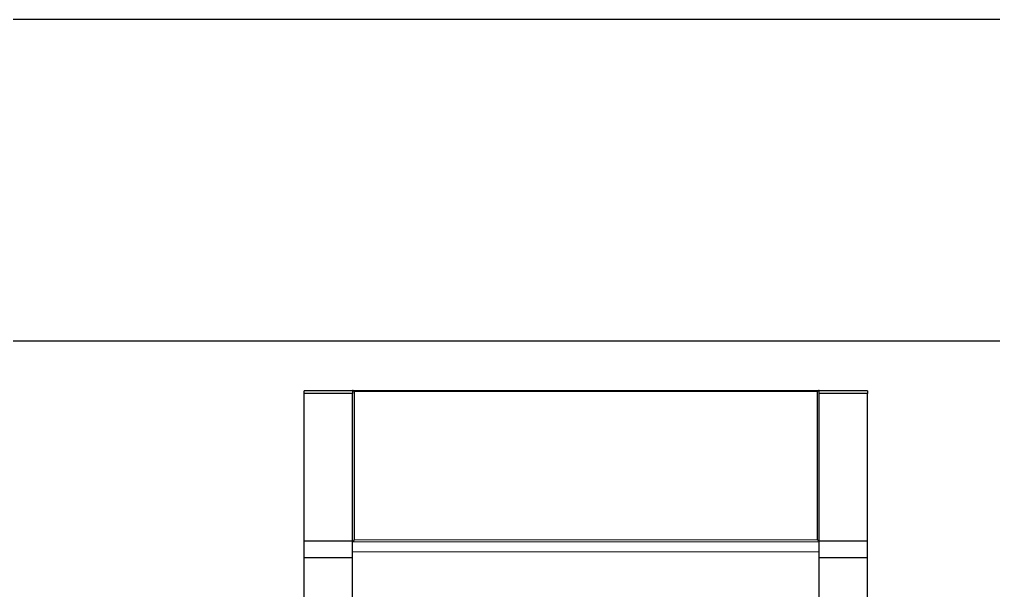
# Model space of a CAD drawing. Header units: millimetres. Extents: x 5064 to 11004, y 3085 to 7285.
# Drawn here: x 7055 to 8266, y 6575 to 7285 of the extents above; entities that cross this region are included whole.
import ezdxf

# ---------------------------------------------------------------- set-up
doc = ezdxf.new("R2010")
doc.units = ezdxf.units.MM
doc.header["$LTSCALE"] = 0.3
doc.layers.add('Nekreslit', color=6, linetype='Continuous', plot=False)

msp = doc.modelspace()

# ---------------------------------------------------------------- linework, layer by layer
at = {"color": 7, "linetype": 'Continuous', "lineweight": 25}
for p, q in [((7468.7, 6823.8), (7408.7, 6823.8)), ((7408.7, 6820.5), (7408.7, 6823.8)), ((7408.7, 6636.8), (7408.7, 6820.5)), ((7468.7, 6820.5), (7408.7, 6820.5)), ((7468.7, 6823.8), (7468.7, 6824.2)), ((7468.7, 6823.8), (7468.7, 6820.5)), ((7468.7, 6636.8), (7468.7, 6820.5)), ((7470.7, 6823), (7470.7, 6638.4)), ((8046.7, 6638.4), (8046.7, 6823)), ((8048.7, 6824.2), (8048.7, 6823.8)), ((8108.7, 6823.8), (8048.7, 6823.8)), ((8048.7, 6820.5), (8048.7, 6823.8)), ((8048.7, 6636.8), (8048.7, 6820.5)), ((8108.7, 6820.5), (8048.7, 6820.5)), ((8108.7, 6823.8), (8108.7, 6820.5)), ((8108.7, 6636.8), (8108.7, 6820.5)), ((7468.7, 6636.8), (7408.7, 6636.8)), ((7408.7, 6616.3), (7408.7, 6636.8)), ((7468.7, 6616.3), (7468.7, 6636.8)), ((8108.7, 6636.8), (8048.7, 6636.8)), ((8048.7, 6616.3), (8048.7, 6636.8)), ((8108.7, 6616.3), (8108.7, 6636.8)), ((7468.7, 6616.3), (7408.7, 6616.3)), ((7408.7, 6516.5), (7408.7, 6616.3)), ((7468.7, 6516.5), (7468.7, 6616.3)), ((8108.7, 6616.3), (8048.7, 6616.3)), ((8048.7, 6516.5), (8048.7, 6616.3)), ((8108.7, 6516.5), (8108.7, 6616.3))]:
    msp.add_line(p, q, dxfattribs=at)
at = {"color": 7, "linetype": 'Continuous', "lineweight": 15}
for p, q in [((8048.6, 6824.3), (7468.8, 6824.3)), ((8046.7, 6823), (7470.7, 6823)), ((7470.7, 6638.4), (8046.7, 6638.4)), ((8048.7, 6635.9), (7468.7, 6635.9)), ((7468.7, 6623.7), (8048.7, 6623.7)), ((7468.8, 6623.6), (8048.6, 6623.6))]:
    msp.add_line(p, q, dxfattribs=at)
at = {"color": 7, "linetype": 'Continuous', "lineweight": 25}
for centre, major_axis, start_param, end_param in [((7470.7, 6822.3), (-1.97, 1.97), 4.884287, 6.455083), ((8046.7, 6822.3), (1.97, 1.97), 6.111288, 7.682084), ((7470.7, 6637.8), (1.97, 1.97), 1.398899, 2.969695), ((8046.7, 6637.8), (-1.97, 1.97), 3.31349, 4.884287), ((7470.7, 6625.6), (1.97, 1.97), 2.969695, 3.31349), ((8046.7, 6625.6), (-1.97, 1.97), 2.969695, 3.31349)]:
    msp.add_ellipse(centre, major_axis=major_axis, ratio=0.173611, start_param=start_param, end_param=end_param, dxfattribs=at)
at = {"layer": 'Nekreslit'}
for points in [[(5064.4, 3085.3), (11004.4, 3085.3), (11004.4, 7285.3), (5064.4, 7285.3)], [(5464.4, 3285.3), (9504.4, 3285.3), (9504.4, 6885.3), (5464.4, 6885.3)]]:
    msp.add_lwpolyline(points, close=True, dxfattribs=at)

doc.saveas('drawing.dxf')
